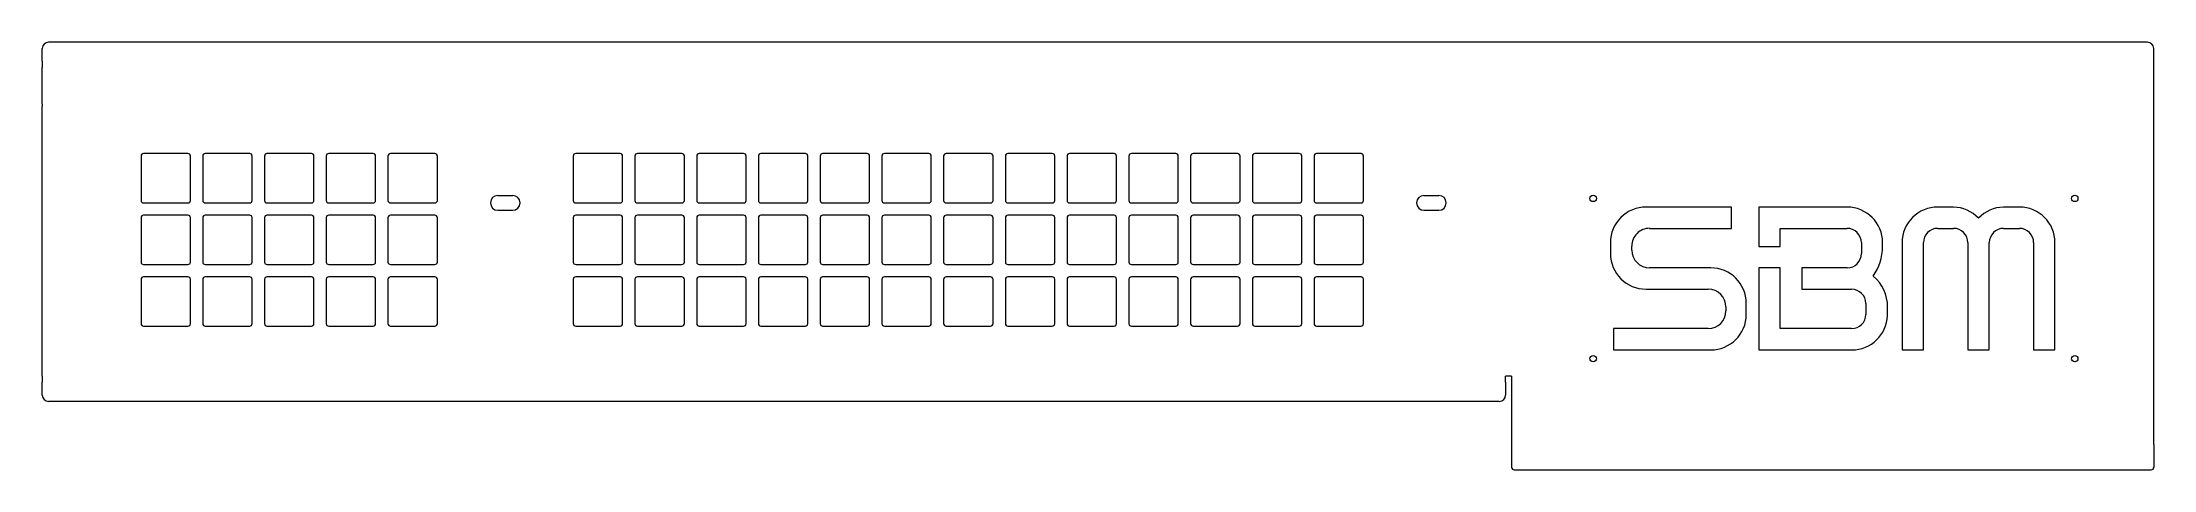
# Model space of a CAD drawing. Header units: metres. Extents: x -855 to 855, y -173 to 173.
import ezdxf

# ---------------------------------------------------------------- set-up
doc = ezdxf.new("R2010")
doc.units = ezdxf.units.M

msp = doc.modelspace()

# ---------------------------------------------------------------- linework, layer by layer
at = {"color": 7, "linetype": 'Continuous', "lineweight": 18}
for p, q in [((850, 173.4), (-850, 173.4)), ((-855, 157.9), (-855, 168.4)), ((-855, 157.9), (-855, 152.9)), ((855, 157.9), (855, 168.4)), ((855, 152.9), (855, 157.9)), ((-855, 123.1), (-855, 152.9)), ((855, 123.1), (855, 152.9)), ((-855, 123.1), (-855, 121.4)), ((-855, -97.4), (-855, 121.4)), ((855, 121.4), (855, 123.1)), ((855, -152.9), (855, 121.4)), ((-775, 81.1), (-775, 45.1)), ((-737, 83.1), (-773, 83.1)), ((-735, 45.1), (-735, 81.1)), ((-725, 81.1), (-725, 45.1)), ((-687, 83.1), (-723, 83.1)), ((-685, 45.1), (-685, 81.1)), ((-675, 81.1), (-675, 45.1)), ((-637, 83.1), (-673, 83.1)), ((-635, 45.1), (-635, 81.1)), ((-625, 81.1), (-625, 45.1)), ((-587, 83.1), (-623, 83.1)), ((-585, 45.1), (-585, 81.1)), ((-575, 81.1), (-575, 45.1)), ((-537, 83.1), (-573, 83.1)), ((-535, 45.1), (-535, 81.1)), ((-425, 81.1), (-425, 45.1)), ((-387, 83.1), (-423, 83.1)), ((-385, 45.1), (-385, 81.1)), ((-375, 81.1), (-375, 45.1)), ((-337, 83.1), (-373, 83.1)), ((-335, 45.1), (-335, 81.1)), ((-325, 81.1), (-325, 45.1)), ((-287, 83.1), (-323, 83.1)), ((-285, 45.1), (-285, 81.1)), ((-275, 81.1), (-275, 45.1)), ((-237, 83.1), (-273, 83.1)), ((-235, 45.1), (-235, 81.1)), ((-225, 81.1), (-225, 45.1)), ((-187, 83.1), (-223, 83.1)), ((-185, 45.1), (-185, 81.1)), ((-175, 81.1), (-175, 45.1)), ((-137, 83.1), (-173, 83.1)), ((-135, 45.1), (-135, 81.1)), ((-125, 81.1), (-125, 45.1)), ((-87, 83.1), (-123, 83.1)), ((-85, 45.1), (-85, 81.1)), ((-75, 81.1), (-75, 45.1)), ((-37, 83.1), (-73, 83.1)), ((-35, 45.1), (-35, 81.1)), ((-25, 81.1), (-25, 45.1)), ((13, 83.1), (-23, 83.1)), ((15, 45.1), (15, 81.1)), ((25, 81.1), (25, 45.1)), ((63, 83.1), (27, 83.1)), ((65, 45.1), (65, 81.1)), ((75, 81.1), (75, 45.1)), ((113, 83.1), (77, 83.1)), ((115, 45.1), (115, 81.1)), ((125, 81.1), (125, 45.1)), ((163, 83.1), (127, 83.1)), ((165, 45.1), (165, 81.1)), ((175, 81.1), (175, 45.1)), ((213, 83.1), (177, 83.1)), ((215, 45.1), (215, 81.1)), ((-773, 43.1), (-737, 43.1)), ((-723, 43.1), (-687, 43.1)), ((-673, 43.1), (-637, 43.1)), ((-623, 43.1), (-587, 43.1)), ((-573, 43.1), (-537, 43.1)), ((-486, 49.1), (-474, 49.1)), ((-486, 37.1), (-474, 37.1)), ((-423, 43.1), (-387, 43.1)), ((-373, 43.1), (-337, 43.1)), ((-323, 43.1), (-287, 43.1)), ((-273, 43.1), (-237, 43.1)), ((-223, 43.1), (-187, 43.1)), ((-173, 43.1), (-137, 43.1)), ((-123, 43.1), (-87, 43.1)), ((-73, 43.1), (-37, 43.1)), ((-23, 43.1), (13, 43.1)), ((27, 43.1), (63, 43.1)), ((77, 43.1), (113, 43.1)), ((127, 43.1), (163, 43.1)), ((177, 43.1), (213, 43.1)), ((264, 49.1), (276, 49.1)), ((264, 37.1), (276, 37.1)), ((513, 39.7), (443.8, 39.7)), ((513, 22.4), (513, 39.7)), ((535.2, 39.7), (535.2, 7.6)), ((606.6, 39.7), (535.2, 39.7)), ((692.9, 39.7), (680, 39.7)), ((746.2, 39.7), (733.3, 39.7)), ((-775, 31.1), (-775, -4.9)), ((-737, 33.1), (-773, 33.1)), ((-735, -4.9), (-735, 31.1)), ((-725, 31.1), (-725, -4.9)), ((-687, 33.1), (-723, 33.1)), ((-685, -4.9), (-685, 31.1)), ((-675, 31.1), (-675, -4.9)), ((-637, 33.1), (-673, 33.1)), ((-635, -4.9), (-635, 31.1)), ((-625, 31.1), (-625, -4.9)), ((-587, 33.1), (-623, 33.1)), ((-585, -4.9), (-585, 31.1)), ((-575, 31.1), (-575, -4.9)), ((-537, 33.1), (-573, 33.1)), ((-535, -4.9), (-535, 31.1)), ((-425, 31.1), (-425, -4.9)), ((-387, 33.1), (-423, 33.1)), ((-385, -4.9), (-385, 31.1)), ((-375, 31.1), (-375, -4.9)), ((-337, 33.1), (-373, 33.1)), ((-335, -4.9), (-335, 31.1)), ((-325, 31.1), (-325, -4.9)), ((-287, 33.1), (-323, 33.1)), ((-285, -4.9), (-285, 31.1)), ((-275, 31.1), (-275, -4.9)), ((-237, 33.1), (-273, 33.1)), ((-235, -4.9), (-235, 31.1)), ((-225, 31.1), (-225, -4.9)), ((-187, 33.1), (-223, 33.1)), ((-185, -4.9), (-185, 31.1)), ((-175, 31.1), (-175, -4.9)), ((-137, 33.1), (-173, 33.1)), ((-135, -4.9), (-135, 31.1)), ((-125, 31.1), (-125, -4.9)), ((-87, 33.1), (-123, 33.1)), ((-85, -4.9), (-85, 31.1)), ((-75, 31.1), (-75, -4.9)), ((-37, 33.1), (-73, 33.1)), ((-35, -4.9), (-35, 31.1)), ((-25, 31.1), (-25, -4.9)), ((13, 33.1), (-23, 33.1)), ((15, -4.9), (15, 31.1)), ((25, 31.1), (25, -4.9)), ((63, 33.1), (27, 33.1)), ((65, -4.9), (65, 31.1)), ((75, 31.1), (75, -4.9)), ((113, 33.1), (77, 33.1)), ((115, -4.9), (115, 31.1)), ((125, 31.1), (125, -4.9)), ((163, 33.1), (127, 33.1)), ((165, -4.9), (165, 31.1)), ((175, 31.1), (175, -4.9)), ((213, 33.1), (177, 33.1)), ((215, -4.9), (215, 31.1)), ((446.7, 22.4), (513, 22.4)), ((552.5, 22.4), (606.7, 22.4)), ((552.5, 7.6), (552.5, 22.4)), ((680, 22.4), (692.9, 22.4)), ((733.3, 22.4), (746.2, 22.4)), ((415, 10.9), (415, 1.9)), ((432.3, 4.8), (432.3, 8.1)), ((535.2, 7.6), (552.5, 7.6)), ((618.3, 10.9), (618.3, 1.9)), ((635.4, 7.5), (635.4, 10.9)), ((651.2, 10.9), (651.2, -48.4)), ((668.5, -76.2), (668.5, 10.9)), ((704.5, 10.9), (704.4, -76.2)), ((721.7, -76.2), (721.7, 10.9)), ((757.7, 10.9), (757.7, -76.2)), ((775, -76.2), (775, 10.9)), ((-773, -6.9), (-737, -6.9)), ((-737, -16.9), (-773, -16.9)), ((-723, -6.9), (-687, -6.9)), ((-687, -16.9), (-723, -16.9)), ((-673, -6.9), (-637, -6.9)), ((-637, -16.9), (-673, -16.9)), ((-623, -6.9), (-587, -6.9)), ((-587, -16.9), (-623, -16.9)), ((-573, -6.9), (-537, -6.9)), ((-537, -16.9), (-573, -16.9)), ((-423, -6.9), (-387, -6.9)), ((-387, -16.9), (-423, -16.9)), ((-373, -6.9), (-337, -6.9)), ((-337, -16.9), (-373, -16.9)), ((-323, -6.9), (-287, -6.9)), ((-287, -16.9), (-323, -16.9)), ((-273, -6.9), (-237, -6.9)), ((-237, -16.9), (-273, -16.9)), ((-223, -6.9), (-187, -6.9)), ((-187, -16.9), (-223, -16.9)), ((-173, -6.9), (-137, -6.9)), ((-137, -16.9), (-173, -16.9)), ((-123, -6.9), (-87, -6.9)), ((-87, -16.9), (-123, -16.9)), ((-73, -6.9), (-37, -6.9)), ((-37, -16.9), (-73, -16.9)), ((-23, -6.9), (13, -6.9)), ((13, -16.9), (-23, -16.9)), ((27, -6.9), (63, -6.9)), ((63, -16.9), (27, -16.9)), ((77, -6.9), (113, -6.9)), ((113, -16.9), (77, -16.9)), ((127, -6.9), (163, -6.9)), ((163, -16.9), (127, -16.9)), ((177, -6.9), (213, -6.9)), ((213, -16.9), (177, -16.9)), ((496.2, -9.6), (446.7, -9.6)), ((535.2, -9.6), (535.2, -76.2)), ((552.4, -9.7), (535.2, -9.6)), ((552.4, -58.9), (552.4, -9.7)), ((570, -9.7), (570, -26.9)), ((606.7, -9.7), (570, -9.7)), ((-775, -18.9), (-775, -54.9)), ((-735, -54.9), (-735, -18.9)), ((-725, -18.9), (-725, -54.9)), ((-685, -54.9), (-685, -18.9)), ((-675, -18.9), (-675, -54.9)), ((-635, -54.9), (-635, -18.9)), ((-625, -18.9), (-625, -54.9)), ((-585, -54.9), (-585, -18.9)), ((-575, -18.9), (-575, -54.9)), ((-535, -54.9), (-535, -18.9)), ((-425, -18.9), (-425, -54.9)), ((-385, -54.9), (-385, -18.9)), ((-375, -18.9), (-375, -54.9)), ((-335, -54.9), (-335, -18.9)), ((-325, -18.9), (-325, -54.9)), ((-285, -54.9), (-285, -18.9)), ((-275, -18.9), (-275, -54.9)), ((-235, -54.9), (-235, -18.9)), ((-225, -18.9), (-225, -54.9)), ((-185, -54.9), (-185, -18.9)), ((-175, -18.9), (-175, -54.9)), ((-135, -54.9), (-135, -18.9)), ((-125, -18.9), (-125, -54.9)), ((-85, -54.9), (-85, -18.9)), ((-75, -18.9), (-75, -54.9)), ((-35, -54.9), (-35, -18.9)), ((-25, -18.9), (-25, -54.9)), ((15, -54.9), (15, -18.9)), ((25, -18.9), (25, -54.9)), ((65, -54.9), (65, -18.9)), ((75, -18.9), (75, -54.9)), ((115, -54.9), (115, -18.9)), ((125, -18.9), (125, -54.9)), ((165, -54.9), (165, -18.9)), ((175, -18.9), (175, -54.9)), ((215, -54.9), (215, -18.9)), ((443.8, -26.9), (494.1, -26.9)), ((570, -26.9), (610.3, -26.9)), ((508.5, -41.3), (508.5, -44.5)), ((525, -46.5), (525, -38.4)), ((525, -47.4), (525, -46.5)), ((621.9, -38.5), (621.9, -47.4)), ((639.3, -48.4), (639.3, -41.2)), ((651.2, -48.4), (651.2, -76.2)), ((-773, -56.9), (-737, -56.9)), ((-723, -56.9), (-687, -56.9)), ((-673, -56.9), (-637, -56.9)), ((-623, -56.9), (-587, -56.9)), ((-573, -56.9), (-537, -56.9)), ((-423, -56.9), (-387, -56.9)), ((-373, -56.9), (-337, -56.9)), ((-323, -56.9), (-287, -56.9)), ((-273, -56.9), (-237, -56.9)), ((-223, -56.9), (-187, -56.9)), ((-173, -56.9), (-137, -56.9)), ((-123, -56.9), (-87, -56.9)), ((-73, -56.9), (-37, -56.9)), ((-23, -56.9), (13, -56.9)), ((27, -56.9), (63, -56.9)), ((77, -56.9), (113, -56.9)), ((127, -56.9), (163, -56.9)), ((177, -56.9), (213, -56.9)), ((417.6, -58.9), (417.6, -76.2)), ((494.1, -58.9), (417.6, -58.9)), ((610.3, -58.9), (552.4, -58.9)), ((417.6, -76.2), (496.2, -76.2)), ((535.2, -76.2), (610.5, -76.2)), ((651.2, -76.2), (668.5, -76.2)), ((704.4, -76.2), (721.7, -76.2)), ((757.7, -76.2), (775, -76.2)), ((-855, -97.4), (-855, -102.4)), ((-855, -112.9), (-855, -102.4)), ((335, -97.4), (330, -97.4)), ((330, -102.4), (330, -97.4)), ((330, -102.4), (330, -112.9)), ((335, -97.4), (335, -152.9)), ((325, -117.9), (-850, -117.9)), ((335, -152.9), (335, -157.9)), ((855, -152.9), (855, -157.9)), ((335, -157.9), (335, -171.4)), ((855, -157.9), (855, -171.4)), ((337, -173.4), (853, -173.4))]:
    msp.add_line(p, q, dxfattribs=at)
for centre in [(401, 46.7), (791, 46.7), (401, -83.3), (791, -83.3)]:
    msp.add_circle(centre, 2.6, dxfattribs=at)
for centre, radius, start, end in [((-850, 168.4), 5, 90, 180), ((850, 168.4), 5, 0, 90), ((-773, 81.1), 2, 90, 180), ((-737, 81.1), 2, 0, 90), ((-723, 81.1), 2, 90, 180), ((-687, 81.1), 2, 0, 90), ((-673, 81.1), 2, 90, 180), ((-637, 81.1), 2, 0, 90), ((-623, 81.1), 2, 90, 180), ((-587, 81.1), 2, 0, 90), ((-573, 81.1), 2, 90, 180), ((-537, 81.1), 2, 0, 90), ((-423, 81.1), 2, 90, 180), ((-387, 81.1), 2, 0, 90), ((-373, 81.1), 2, 90, 180), ((-337, 81.1), 2, 0, 90), ((-323, 81.1), 2, 90, 180), ((-287, 81.1), 2, 0, 90), ((-273, 81.1), 2, 90, 180), ((-237, 81.1), 2, 0, 90), ((-223, 81.1), 2, 90, 180), ((-187, 81.1), 2, 0, 90), ((-173, 81.1), 2, 90, 180), ((-137, 81.1), 2, 0, 90), ((-123, 81.1), 2, 90, 180), ((-87, 81.1), 2, 0, 90), ((-73, 81.1), 2, 90, 180), ((-37, 81.1), 2, 0, 90), ((-23, 81.1), 2, 90, 180), ((13, 81.1), 2, 0, 90), ((27, 81.1), 2, 90, 180), ((63, 81.1), 2, 0, 90), ((77, 81.1), 2, 90, 180), ((113, 81.1), 2, 0, 90), ((127, 81.1), 2, 90, 180), ((163, 81.1), 2, 0, 90), ((177, 81.1), 2, 90, 180), ((213, 81.1), 2, 0, 90), ((-773, 45.1), 2, 180, -90), ((-737, 45.1), 2, -90, 0), ((-723, 45.1), 2, 180, -90), ((-687, 45.1), 2, -90, 0), ((-673, 45.1), 2, 180, -90), ((-637, 45.1), 2, -90, 0), ((-623, 45.1), 2, 180, -90), ((-587, 45.1), 2, -90, 0), ((-573, 45.1), 2, 180, -90), ((-537, 45.1), 2, -90, 0), ((-486, 43.1), 6, 90, -90), ((-474, 43.1), 6, -90, 90), ((-423, 45.1), 2, 180, -90), ((-387, 45.1), 2, -90, 0), ((-373, 45.1), 2, 180, -90), ((-337, 45.1), 2, -90, 0), ((-323, 45.1), 2, 180, -90), ((-287, 45.1), 2, -90, 0), ((-273, 45.1), 2, 180, -90), ((-237, 45.1), 2, -90, 0), ((-223, 45.1), 2, 180, -90), ((-187, 45.1), 2, -90, 0), ((-173, 45.1), 2, 180, -90), ((-137, 45.1), 2, -90, 0), ((-123, 45.1), 2, 180, -90), ((-87, 45.1), 2, -90, 0), ((-73, 45.1), 2, 180, -90), ((-37, 45.1), 2, -90, 0), ((-23, 45.1), 2, 180, -90), ((13, 45.1), 2, -90, 0), ((27, 45.1), 2, 180, -90), ((63, 45.1), 2, -90, 0), ((77, 45.1), 2, 180, -90), ((113, 45.1), 2, -90, 0), ((127, 45.1), 2, 180, -90), ((163, 45.1), 2, -90, 0), ((177, 45.1), 2, 180, -90), ((213, 45.1), 2, -90, 0), ((264, 43.1), 6, 90, -90), ((276, 43.1), 6, -90, 90), ((443.8, 10.9), 28.8, 89.9943, 179.9944), ((606.6, 10.9), 28.8, -0.0056, 89.9944), ((680, 10.9), 28.8, 89.9944, 179.9944), ((691.9, 10.4), 29.3, 43.7935, 88.0298), ((734.3, 10.4), 29.3, 91.9589, 136.1952), ((746.2, 10.9), 28.8, -0.0056, 89.9944), ((-773, 31.1), 2, 90, 180), ((-737, 31.1), 2, 0, 90), ((-723, 31.1), 2, 90, 180), ((-687, 31.1), 2, 0, 90), ((-673, 31.1), 2, 90, 180), ((-637, 31.1), 2, 0, 90), ((-623, 31.1), 2, 90, 180), ((-587, 31.1), 2, 0, 90), ((-573, 31.1), 2, 90, 180), ((-537, 31.1), 2, 0, 90), ((-423, 31.1), 2, 90, 180), ((-387, 31.1), 2, 0, 90), ((-373, 31.1), 2, 90, 180), ((-337, 31.1), 2, 0, 90), ((-323, 31.1), 2, 90, 180), ((-287, 31.1), 2, 0, 90), ((-273, 31.1), 2, 90, 180), ((-237, 31.1), 2, 0, 90), ((-223, 31.1), 2, 90, 180), ((-187, 31.1), 2, 0, 90), ((-173, 31.1), 2, 90, 180), ((-137, 31.1), 2, 0, 90), ((-123, 31.1), 2, 90, 180), ((-87, 31.1), 2, 0, 90), ((-73, 31.1), 2, 90, 180), ((-37, 31.1), 2, 0, 90), ((-23, 31.1), 2, 90, 180), ((13, 31.1), 2, 0, 90), ((27, 31.1), 2, 90, 180), ((63, 31.1), 2, 0, 90), ((77, 31.1), 2, 90, 180), ((113, 31.1), 2, 0, 90), ((127, 31.1), 2, 90, 180), ((163, 31.1), 2, 0, 90), ((177, 31.1), 2, 90, 180), ((213, 31.1), 2, 0, 90), ((446.7, 8.1), 14.4, 89.9943, 179.9944), ((606.7, 10.9), 11.5, -0.0057, 89.9944), ((680, 10.9), 11.5, 89.9944, 179.9944), ((692.9, 10.9), 11.5, -0.0057, 89.9944), ((733.3, 10.9), 11.5, 89.9944, 179.9944), ((746.2, 10.9), 11.5, -0.0057, 89.9944), ((443.8, 1.9), 28.8, 179.9944, -90.0056), ((446.7, 4.8), 14.4, 179.9944, -90.0056), ((606.7, 1.9), 11.5, -90.0056, -0.0057), ((591.8, 8.2), 43.6, -34.3879, -0.8197), ((-773, -4.9), 2, 180, -90), ((-773, -18.9), 2, 90, 180), ((-737, -4.9), 2, -90, 0), ((-737, -18.9), 2, 0, 90), ((-723, -4.9), 2, 180, -90), ((-723, -18.9), 2, 90, 180), ((-687, -4.9), 2, -90, 0), ((-687, -18.9), 2, 0, 90), ((-673, -4.9), 2, 180, -90), ((-673, -18.9), 2, 90, 180), ((-637, -4.9), 2, -90, 0), ((-637, -18.9), 2, 0, 90), ((-623, -4.9), 2, 180, -90), ((-623, -18.9), 2, 90, 180), ((-587, -4.9), 2, -90, 0), ((-587, -18.9), 2, 0, 90), ((-573, -4.9), 2, 180, -90), ((-573, -18.9), 2, 90, 180), ((-537, -4.9), 2, -90, 0), ((-537, -18.9), 2, 0, 90), ((-423, -4.9), 2, 180, -90), ((-423, -18.9), 2, 90, 180), ((-387, -4.9), 2, -90, 0), ((-387, -18.9), 2, 0, 90), ((-373, -4.9), 2, 180, -90), ((-373, -18.9), 2, 90, 180), ((-337, -4.9), 2, -90, 0), ((-337, -18.9), 2, 0, 90), ((-323, -4.9), 2, 180, -90), ((-323, -18.9), 2, 90, 180), ((-287, -4.9), 2, -90, 0), ((-287, -18.9), 2, 0, 90), ((-273, -4.9), 2, 180, -90), ((-273, -18.9), 2, 90, 180), ((-237, -4.9), 2, -90, 0), ((-237, -18.9), 2, 0, 90), ((-223, -4.9), 2, 180, -90), ((-223, -18.9), 2, 90, 180), ((-187, -4.9), 2, -90, 0), ((-187, -18.9), 2, 0, 90), ((-173, -4.9), 2, 180, -90), ((-173, -18.9), 2, 90, 180), ((-137, -4.9), 2, -90, 0), ((-137, -18.9), 2, 0, 90), ((-123, -4.9), 2, 180, -90), ((-123, -18.9), 2, 90, 180), ((-87, -4.9), 2, -90, 0), ((-87, -18.9), 2, 0, 90), ((-73, -4.9), 2, 180, -90), ((-73, -18.9), 2, 90, 180), ((-37, -4.9), 2, -90, 0), ((-37, -18.9), 2, 0, 90), ((-23, -4.9), 2, 180, -90), ((-23, -18.9), 2, 90, 180), ((13, -4.9), 2, -90, 0), ((13, -18.9), 2, 0, 90), ((27, -4.9), 2, 180, -90), ((27, -18.9), 2, 90, 180), ((63, -4.9), 2, -90, 0), ((63, -18.9), 2, 0, 90), ((77, -4.9), 2, 180, -90), ((77, -18.9), 2, 90, 180), ((113, -4.9), 2, -90, 0), ((113, -18.9), 2, 0, 90), ((127, -4.9), 2, 180, -90), ((127, -18.9), 2, 90, 180), ((163, -4.9), 2, -90, 0), ((163, -18.9), 2, 0, 90), ((177, -4.9), 2, 180, -90), ((177, -18.9), 2, 90, 180), ((213, -4.9), 2, -90, 0), ((213, -18.9), 2, 0, 90), ((496.2, -38.4), 28.8, -0.0056, 89.9944), ((607.8, -40.8), 31.6, -0.6472, 50.6291), ((494.1, -41.3), 14.4, -0.0056, 89.9943), ((610.3, -38.5), 11.5, -0.0056, 89.9944), ((494.1, -44.5), 14.4, -90.0056, -0.0056), ((496.2, -47.4), 28.8, -90.0056, -0.0056), ((610.3, -47.4), 11.5, -90.0056, -0.0056), ((610.5, -47.4), 28.8, -90.0056, -1.8966), ((-773, -54.9), 2, 180, -90), ((-737, -54.9), 2, -90, 0), ((-723, -54.9), 2, 180, -90), ((-687, -54.9), 2, -90, 0), ((-673, -54.9), 2, 180, -90), ((-637, -54.9), 2, -90, 0), ((-623, -54.9), 2, 180, -90), ((-587, -54.9), 2, -90, 0), ((-573, -54.9), 2, 180, -90), ((-537, -54.9), 2, -90, 0), ((-423, -54.9), 2, 180, -90), ((-387, -54.9), 2, -90, 0), ((-373, -54.9), 2, 180, -90), ((-337, -54.9), 2, -90, 0), ((-323, -54.9), 2, 180, -90), ((-287, -54.9), 2, -90, 0), ((-273, -54.9), 2, 180, -90), ((-237, -54.9), 2, -90, 0), ((-223, -54.9), 2, 180, -90), ((-187, -54.9), 2, -90, 0), ((-173, -54.9), 2, 180, -90), ((-137, -54.9), 2, -90, 0), ((-123, -54.9), 2, 180, -90), ((-87, -54.9), 2, -90, 0), ((-73, -54.9), 2, 180, -90), ((-37, -54.9), 2, -90, 0), ((-23, -54.9), 2, 180, -90), ((13, -54.9), 2, -90, 0), ((27, -54.9), 2, 180, -90), ((63, -54.9), 2, -90, 0), ((77, -54.9), 2, 180, -90), ((113, -54.9), 2, -90, 0), ((127, -54.9), 2, 180, -90), ((163, -54.9), 2, -90, 0), ((177, -54.9), 2, 180, -90), ((213, -54.9), 2, -90, 0), ((-850, -112.9), 5, 180, -90), ((325, -112.9), 5, -90, 0), ((337, -171.4), 2, 180, -90), ((853, -171.4), 2, -90, 0)]:
    msp.add_arc(centre, radius, start, end, dxfattribs=at)

doc.saveas('drawing.dxf')
